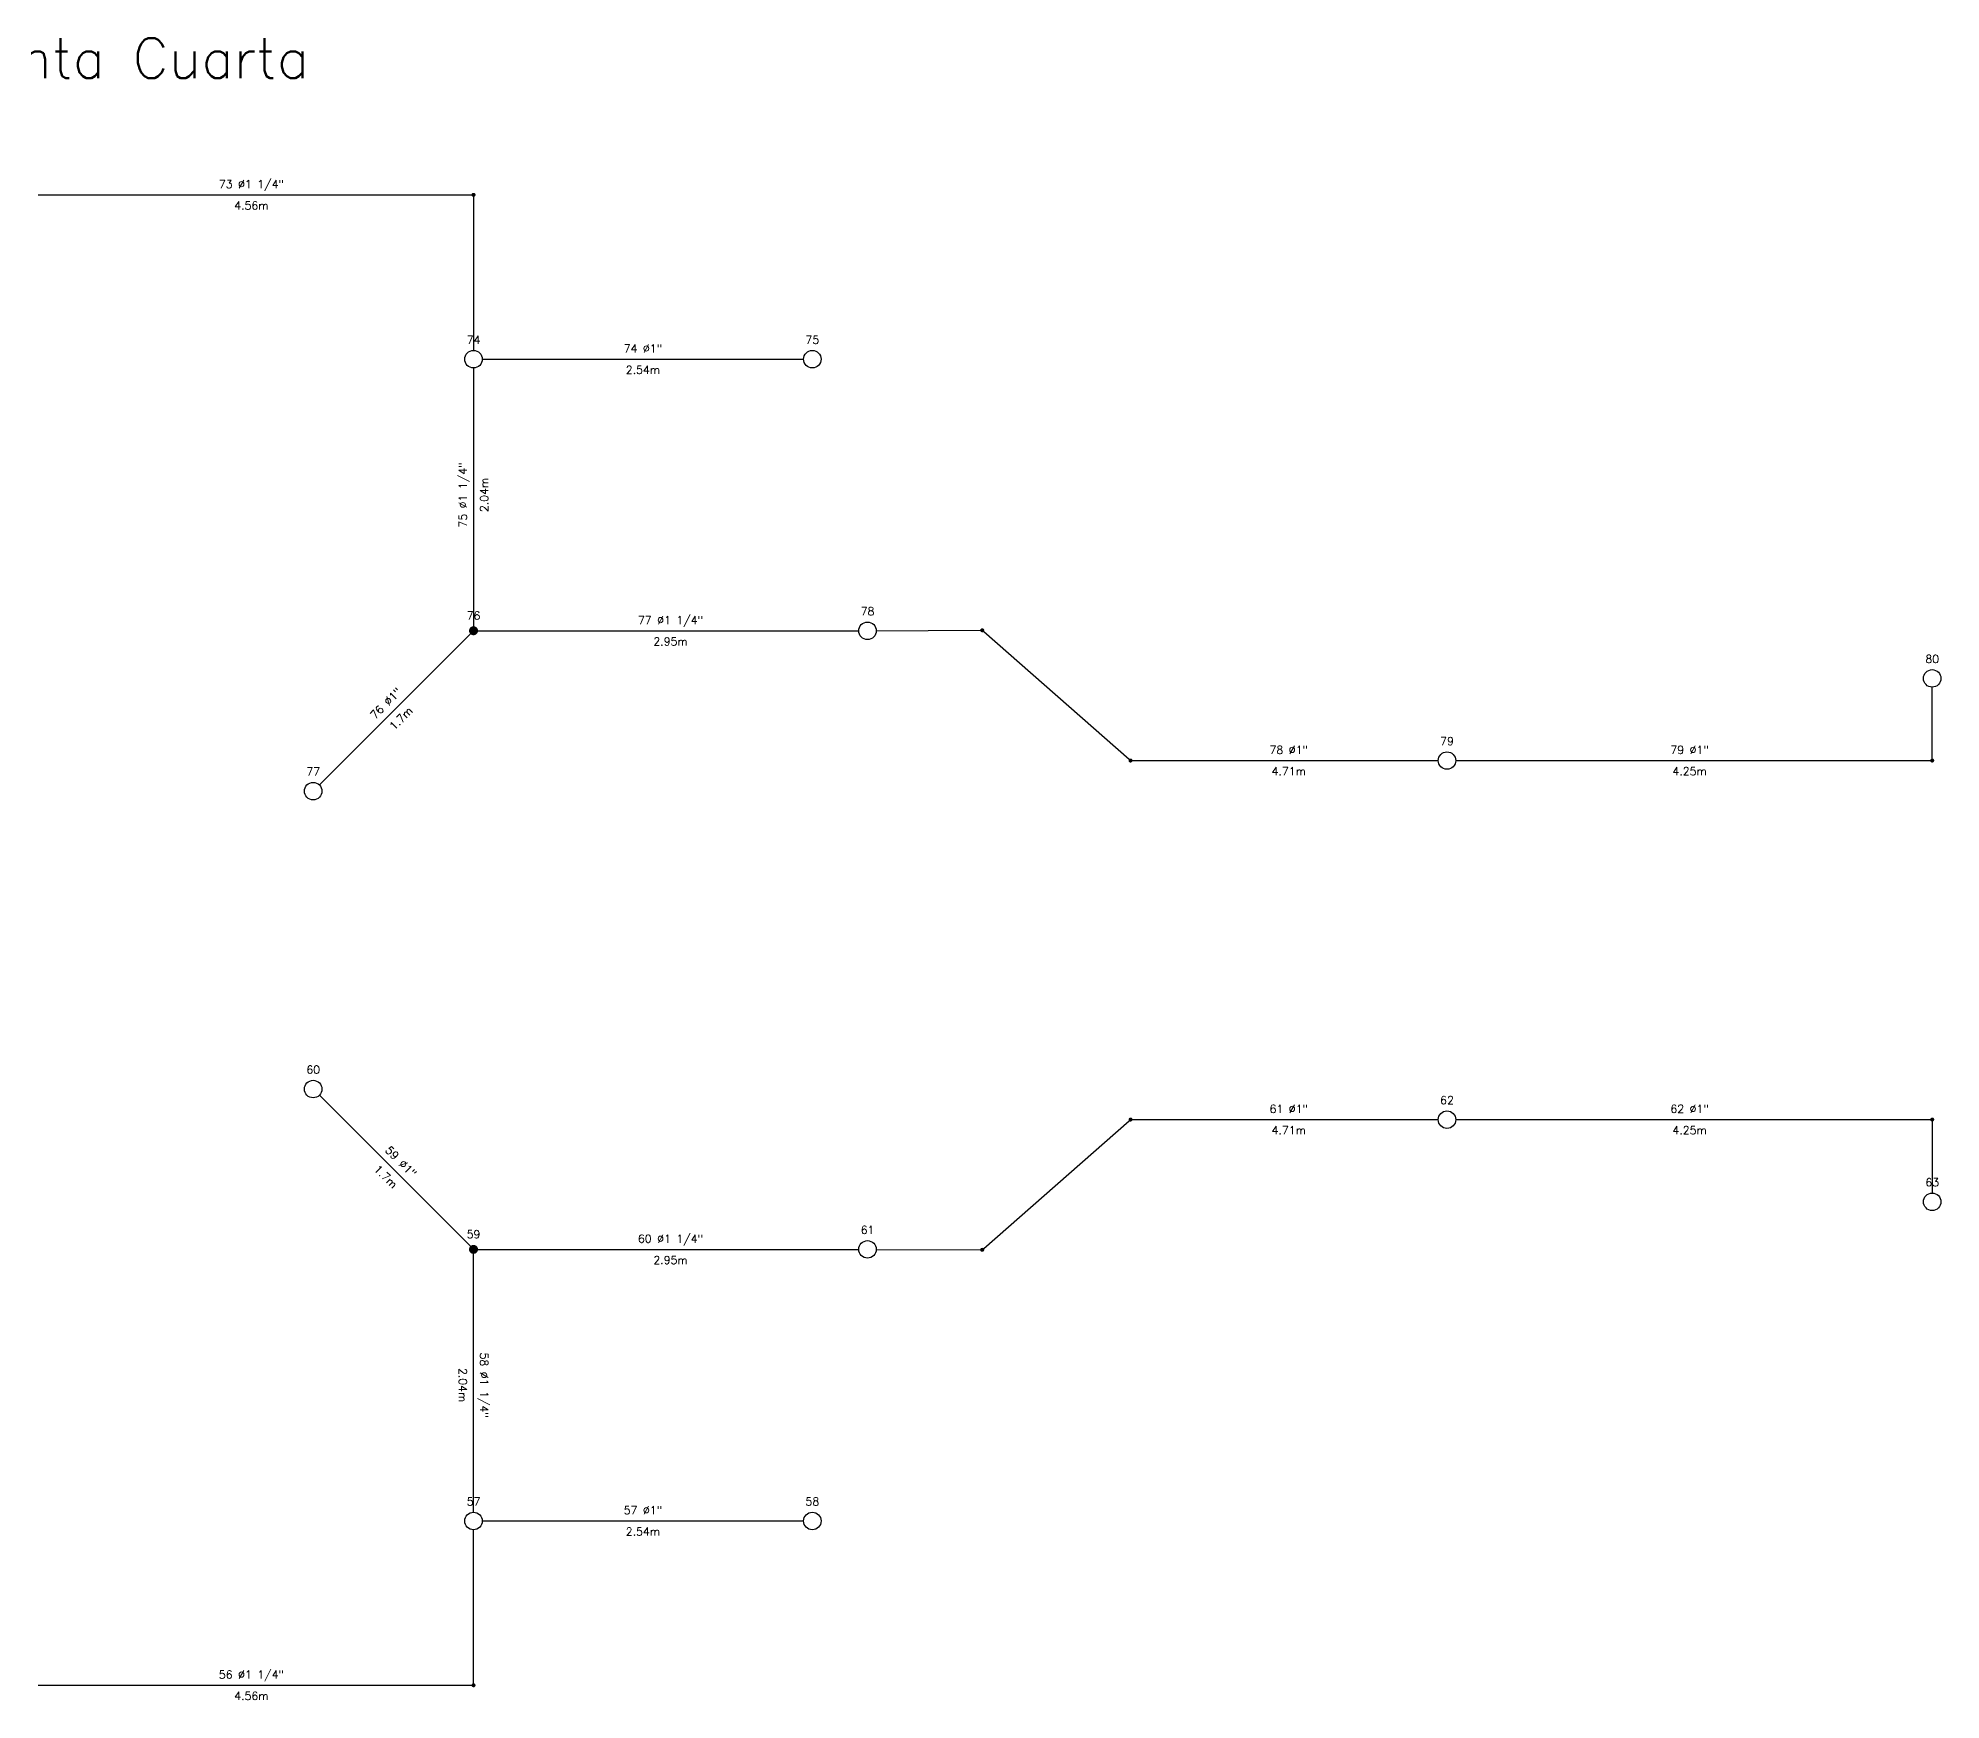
# Model space of a CAD drawing. Extents: x -4.3 to 30.7, y -1.3 to 87.7.
# Drawn here: x 16.36 to 30.63, y 29.79 to 42.25 of the extents above; entities that cross this region are included whole.
import ezdxf
from ezdxf.enums import TextEntityAlignment as Align

# ---------------------------------------------------------------- set-up
doc = ezdxf.new("R2010")
doc.units = 0
doc.header["$LTSCALE"] = 0.5
doc.layers.get('0').update_dxf_attribs({"linetype": 'CONTINUOUS'})
for name, color, linetype in [('TEXTO_NUDOS', 7, 'CONTINUOUS'), ('TEXTO_RAMAS', 7, 'CONTINUOUS'), ('UNIFILAR', 7, 'CONTINUOUS')]:
    doc.layers.add(name, color=color, linetype=linetype)
doc.styles.add('ROMANS', font='Romans', dxfattribs={"height": 2.5})

# ---------------------------------------------------------------- blocks, each defined once
blk = doc.blocks.new('NUDO_PASO_IPCI')
at = {"color": 0, "linetype": 'CONTINUOUS'}
for points in [[(-0.742494, 0.10584), (-0.749351, 0.031185), (-0.748721, -0.043781), (-0.749351, 0.031185)], [(-0.728219, 0.179437), (-0.742494, 0.10584), (-0.74061, -0.118309), (-0.748721, -0.043781)], [(-0.706667, 0.251241), (-0.728219, 0.179437), (-0.725099, -0.191656), (-0.74061, -0.118309)], [(-0.678054, 0.320535), (-0.706667, 0.251241), (-0.702343, -0.263087), (-0.725099, -0.191656)], [(-0.642667, 0.386626), (-0.678054, 0.320535), (-0.672569, -0.33189), (-0.702343, -0.263087)], [(-0.600858, 0.448854), (-0.642667, 0.386626), (-0.636075, -0.397377), (-0.672569, -0.33189)], [(-0.553045, 0.506597), (-0.600858, 0.448854), (-0.593226, -0.458893), (-0.636075, -0.397377)], [(-0.499707, 0.559279), (-0.553045, 0.506597), (-0.544449, -0.515825), (-0.593226, -0.458893)], [(-0.441376, 0.606372), (-0.499707, 0.559279), (-0.490233, -0.567602), (-0.544449, -0.515825)], [(-0.378635, 0.647407), (-0.441376, 0.606372), (-0.431118, -0.613708), (-0.490233, -0.567602)], [(-0.31211, 0.681973), (-0.378635, 0.647407), (-0.367696, -0.653682), (-0.431118, -0.613708)], [(-0.242467, 0.709725), (-0.31211, 0.681973), (-0.300599, -0.687124), (-0.367696, -0.653682)], [(-0.170402, 0.730386), (-0.242467, 0.709725), (-0.2305, -0.713702), (-0.300599, -0.687124)], [(-0.096633, 0.743749), (-0.170402, 0.730386), (-0.158097, -0.733148), (-0.2305, -0.713702)], [(-0.0219, 0.74968), (-0.096633, 0.743749), (-0.084114, -0.745268), (-0.158097, -0.733148)], [(0.053053, 0.748121), (-0.0219, 0.74968), (-0.009291, -0.749942), (-0.084114, -0.745268)], [(0.127475, 0.739087), (0.053053, 0.748121), (0.065624, -0.747123), (-0.009291, -0.749942)], [(0.200624, 0.722669), (0.127475, 0.739087), (0.139884, -0.736839), (0.065624, -0.747123)], [(0.271768, 0.699029), (0.200624, 0.722669), (0.212747, -0.719193), (0.139884, -0.736839)], [(0.340197, 0.668406), (0.271768, 0.699029), (0.283483, -0.694361), (0.212747, -0.719193)], [(0.405227, 0.631103), (0.340197, 0.668406), (0.351388, -0.662591), (0.283483, -0.694361)], [(0.466207, 0.587495), (0.405227, 0.631103), (0.415781, -0.624201), (0.351388, -0.662591)], [(0.52253, 0.538017), (0.466207, 0.587495), (0.47602, -0.579573), (0.415781, -0.624201)], [(0.573632, 0.483163), (0.52253, 0.538017), (0.531502, -0.529155), (0.47602, -0.579573)], [(0.619002, 0.423482), (0.573632, 0.483163), (0.581674, -0.47345), (0.531502, -0.529155)], [(0.658187, 0.359569), (0.619002, 0.423482), (0.626035, -0.413014), (0.581674, -0.47345)], [(0.690796, 0.292064), (0.658187, 0.359569), (0.66414, -0.348452), (0.626035, -0.413014)], [(0.716502, 0.22164), (0.690796, 0.292064), (0.695609, -0.280407), (0.66414, -0.348452)], [(0.73505, 0.149002), (0.716502, 0.22164), (0.720128, -0.209562), (0.695609, -0.280407)], [(0.746253, 0.074875), (0.73505, 0.149002), (0.737451, -0.136622), (0.720128, -0.209562)], [(0.75, 0), (0.746253, 0.074875), (0.747407, -0.062317), (0.737451, -0.136622)]]:
    blk.add_solid(points, dxfattribs=at)
blk = doc.blocks.new('NUDO_DERIVACION_IPCI')
at = {"color": 0, "linetype": 'CONTINUOUS'}
for points in [[(-0.742494, 0.10584), (-0.749351, 0.031185), (-0.748721, -0.043781), (-0.749351, 0.031185)], [(-0.728219, 0.179437), (-0.742494, 0.10584), (-0.74061, -0.118309), (-0.748721, -0.043781)], [(-0.706667, 0.251241), (-0.728219, 0.179437), (-0.725099, -0.191656), (-0.74061, -0.118309)], [(-0.678054, 0.320535), (-0.706667, 0.251241), (-0.702343, -0.263087), (-0.725099, -0.191656)], [(-0.642667, 0.386626), (-0.678054, 0.320535), (-0.672569, -0.33189), (-0.702343, -0.263087)], [(-0.600858, 0.448854), (-0.642667, 0.386626), (-0.636075, -0.397377), (-0.672569, -0.33189)], [(-0.553045, 0.506597), (-0.600858, 0.448854), (-0.593226, -0.458893), (-0.636075, -0.397377)], [(-0.499707, 0.559279), (-0.553045, 0.506597), (-0.544449, -0.515825), (-0.593226, -0.458893)], [(-0.441376, 0.606372), (-0.499707, 0.559279), (-0.490233, -0.567602), (-0.544449, -0.515825)], [(-0.378635, 0.647407), (-0.441376, 0.606372), (-0.431118, -0.613708), (-0.490233, -0.567602)], [(-0.31211, 0.681973), (-0.378635, 0.647407), (-0.367696, -0.653682), (-0.431118, -0.613708)], [(-0.242467, 0.709725), (-0.31211, 0.681973), (-0.300599, -0.687124), (-0.367696, -0.653682)], [(-0.170402, 0.730386), (-0.242467, 0.709725), (-0.2305, -0.713702), (-0.300599, -0.687124)], [(-0.096633, 0.743749), (-0.170402, 0.730386), (-0.158097, -0.733148), (-0.2305, -0.713702)], [(-0.0219, 0.74968), (-0.096633, 0.743749), (-0.084114, -0.745268), (-0.158097, -0.733148)], [(0.053053, 0.748121), (-0.0219, 0.74968), (-0.009291, -0.749942), (-0.084114, -0.745268)], [(0.127475, 0.739087), (0.053053, 0.748121), (0.065624, -0.747123), (-0.009291, -0.749942)], [(0.200624, 0.722669), (0.127475, 0.739087), (0.139884, -0.736839), (0.065624, -0.747123)], [(0.271768, 0.699029), (0.200624, 0.722669), (0.212747, -0.719193), (0.139884, -0.736839)], [(0.340197, 0.668406), (0.271768, 0.699029), (0.283483, -0.694361), (0.212747, -0.719193)], [(0.405227, 0.631103), (0.340197, 0.668406), (0.351388, -0.662591), (0.283483, -0.694361)], [(0.466207, 0.587495), (0.405227, 0.631103), (0.415781, -0.624201), (0.351388, -0.662591)], [(0.52253, 0.538017), (0.466207, 0.587495), (0.47602, -0.579573), (0.415781, -0.624201)], [(0.573632, 0.483163), (0.52253, 0.538017), (0.531502, -0.529155), (0.47602, -0.579573)], [(0.619002, 0.423482), (0.573632, 0.483163), (0.581674, -0.47345), (0.531502, -0.529155)], [(0.658187, 0.359569), (0.619002, 0.423482), (0.626035, -0.413014), (0.581674, -0.47345)], [(0.690796, 0.292064), (0.658187, 0.359569), (0.66414, -0.348452), (0.626035, -0.413014)], [(0.716502, 0.22164), (0.690796, 0.292064), (0.695609, -0.280407), (0.66414, -0.348452)], [(0.73505, 0.149002), (0.716502, 0.22164), (0.720128, -0.209562), (0.695609, -0.280407)], [(0.746253, 0.074875), (0.73505, 0.149002), (0.737451, -0.136622), (0.720128, -0.209562)], [(0.75, 0), (0.746253, 0.074875), (0.747407, -0.062317), (0.737451, -0.136622)]]:
    blk.add_solid(points, dxfattribs=at)
blk = doc.blocks.new('ROCIADOR_AUTOMATICO_IPCI')
at = {"color": 0, "linetype": 'CONTINUOUS'}
blk.add_circle((-0.004736, -0.005671), 1.5, dxfattribs=at)

msp = doc.modelspace()

# ---------------------------------------------------------------- linework, layer by layer
at = {"layer": 'UNIFILAR', "color": 94, "linetype": 'CONTINUOUS'}
for p, q in [((16.361914, 41.073043, 2.5), (19.612012, 41.073043, 2.5)), ((19.627012, 41.058043, 2.5), (19.627034, 39.906398, 2.5)), ((19.69266, 39.840773, 2.5), (22.10141, 39.840773, 2.5)), ((19.627029, 39.775148, 2.5), (19.626854, 37.838345, 2.5)), ((19.602986, 37.78073, 2.5), (18.471173, 36.648917, 2.5)), ((19.660601, 37.804595, 2.5), (22.515475, 37.804595, 2.5)), ((22.646725, 37.804854, 2.5), (23.426094, 37.807937, 2.5)), ((23.452364, 37.798098, 2.5), (24.54183, 36.841247, 2.5)), ((30.564006, 36.846349, 2.5), (30.564006, 37.381785, 2.5)), ((24.5681, 36.831349, 2.5), (26.860434, 36.831349, 2.5)), ((26.991684, 36.831349, 2.5), (30.549006, 36.831349, 2.5)), ((19.602986, 33.189977, 2.5), (18.471173, 34.32179, 2.5)), ((23.452364, 33.172608, 2.5), (24.54183, 34.12946, 2.5)), ((24.5681, 34.139358, 2.5), (26.860434, 34.139358, 2.5)), ((26.991684, 34.139358, 2.5), (30.549006, 34.139358, 2.5)), ((30.564006, 34.124358, 2.5), (30.564006, 33.588922, 2.5)), ((19.627029, 31.195559, 2.5), (19.626854, 33.132362, 2.5)), ((19.660601, 33.166112, 2.5), (22.515475, 33.166112, 2.5)), ((22.646725, 33.165852, 2.5), (23.426094, 33.162769, 2.5)), ((19.69266, 31.129934, 2.5), (22.10141, 31.129934, 2.5)), ((19.627012, 29.912663, 2.5), (19.627034, 31.064309, 2.5)), ((16.361914, 29.897663, 2.5), (19.612012, 29.897663, 2.5))]:
    msp.add_line(p, q, dxfattribs=at)

# ---------------------------------------------------------------- block references
for name, p, xscale, yscale in [('NUDO_PASO_IPCI', (19.627012, 41.073043, 2.5), 0.02, 0.02), ('ROCIADOR_AUTOMATICO_IPCI', (19.627035, 39.840773, 2.5), 0.04375, 0.04375), ('ROCIADOR_AUTOMATICO_IPCI', (22.167035, 39.840773, 2.5), 0.04375, 0.04375), ('NUDO_DERIVACION_IPCI', (19.626851, 37.804595, 2.5), 0.045, 0.045), ('ROCIADOR_AUTOMATICO_IPCI', (22.5811, 37.804595, 2.5), 0.04375, 0.04375), ('NUDO_PASO_IPCI', (23.441094, 37.807997, 2.5), 0.02, 0.02), ('ROCIADOR_AUTOMATICO_IPCI', (30.564006, 37.44741, 2.5), 0.04375, 0.04375), ('NUDO_PASO_IPCI', (24.5531, 36.831349, 2.5), 0.02, 0.02), ('ROCIADOR_AUTOMATICO_IPCI', (26.926059, 36.831349, 2.5), 0.04375, 0.04375), ('NUDO_PASO_IPCI', (30.564006, 36.831349, 2.5), 0.02, 0.02), ('ROCIADOR_AUTOMATICO_IPCI', (18.424769, 36.602513, 2.5), 0.04375, 0.04375), ('ROCIADOR_AUTOMATICO_IPCI', (18.424769, 34.368193, 2.5), 0.04375, 0.04375), ('NUDO_PASO_IPCI', (24.5531, 34.139358, 2.5), 0.02, 0.02), ('ROCIADOR_AUTOMATICO_IPCI', (26.926059, 34.139358, 2.5), 0.04375, 0.04375), ('NUDO_PASO_IPCI', (30.564006, 34.139358, 2.5), 0.02, 0.02), ('ROCIADOR_AUTOMATICO_IPCI', (30.564006, 33.523297, 2.5), 0.04375, 0.04375), ('NUDO_DERIVACION_IPCI', (19.626851, 33.166112, 2.5), 0.045, 0.045), ('ROCIADOR_AUTOMATICO_IPCI', (22.5811, 33.166112, 2.5), 0.04375, 0.04375), ('NUDO_PASO_IPCI', (23.441094, 33.16271, 2.5), 0.02, 0.02), ('ROCIADOR_AUTOMATICO_IPCI', (19.627035, 31.129934, 2.5), 0.04375, 0.04375), ('ROCIADOR_AUTOMATICO_IPCI', (22.167035, 31.129934, 2.5), 0.04375, 0.04375), ('NUDO_PASO_IPCI', (19.627012, 29.897663, 2.5), 0.02, 0.02)]:
    msp.add_blockref(name, p, dxfattribs=dict(at, xscale=xscale, yscale=yscale))

# ---------------------------------------------------------------- texts
at = {"color": 7, "linetype": 'CONTINUOUS', "style": 'ROMANS'}
msp.add_text('Planta Cuarta', height=0.3, dxfattribs=at).set_placement((17, 42.248633), align=Align.TOP_CENTER)
at = {"layer": 'TEXTO_NUDOS', "color": 94, "linetype": 'CONTINUOUS', "style": 'ROMANS'}
for s, p in [('74', (19.627035, 39.956398, 2.5)), ('75', (22.167035, 39.956398, 2.5)), ('78', (22.5811, 37.92022, 2.5)), ('76', (19.626851, 37.888345, 2.5)), ('80', (30.564006, 37.563035, 2.5)), ('79', (26.926059, 36.946974, 2.5)), ('77', (18.424769, 36.718138, 2.5)), ('60', (18.424769, 34.483818, 2.5)), ('62', (26.926059, 34.254983, 2.5)), ('63', (30.564006, 33.638922, 2.5)), ('59', (19.626851, 33.249862, 2.5)), ('61', (22.5811, 33.281737, 2.5)), ('57', (19.627035, 31.245559, 2.5)), ('58', (22.167035, 31.245559, 2.5))]:
    msp.add_text(s, height=0.06, dxfattribs=at).set_placement(p, align=Align.CENTER)
at = {"layer": 'TEXTO_RAMAS', "color": 94, "linetype": 'CONTINUOUS', "style": 'ROMANS'}
for s, p in [('73 Ø1 1/4"', (17.96165, 41.123043, 2.5)), ('74 Ø1"', (20.897035, 39.890773, 2.5)), ('77 Ø1 1/4"', (21.103975, 37.854595, 2.5)), ('78 Ø1"', (25.739579, 36.881349, 2.5)), ('79 Ø1"', (28.745032, 36.881349, 2.5)), ('61 Ø1"', (25.739579, 34.189358, 2.5)), ('62 Ø1"', (28.745032, 34.189358, 2.5)), ('57 Ø1"', (20.897035, 31.179934, 2.5)), ('56 Ø1 1/4"', (17.96165, 29.947663, 2.5))]:
    msp.add_text(s, height=0.06, dxfattribs=at).set_placement(p, align=Align.CENTER)
for s, p in [('4.56m', (17.96165, 41.023043, 2.5)), ('2.54m', (20.897035, 39.790773, 2.5)), ('2.95m', (21.103975, 37.754595, 2.5)), ('4.71m', (25.739579, 36.781349, 2.5)), ('4.25m', (28.745032, 36.781349, 2.5)), ('4.71m', (25.739579, 34.089358, 2.5)), ('4.25m', (28.745032, 34.089358, 2.5)), ('2.95m', (21.103975, 33.116112, 2.5)), ('2.54m', (20.897035, 31.079934, 2.5)), ('4.56m', (17.96165, 29.847663, 2.5))]:
    msp.add_text(s, height=0.06, dxfattribs=at).set_placement(p, align=Align.TOP_CENTER)
for s, rotation, p in [('75 Ø1 1/4"', 89.994817, (19.576943, 38.822688, 2.5)), ('76 Ø1"', 45, (18.990455, 37.238909, 2.5)), ('59 Ø1"', 315, (19.061165, 33.802508, 2.5)), ('60 Ø1 1/4"', 360, (21.103975, 33.216112, 2.5)), ('58 Ø1 1/4"', 270.005183, (19.676943, 32.148027, 2.5))]:
    msp.add_text(s, height=0.06, rotation=rotation, dxfattribs=at).set_placement(p, align=Align.CENTER)
for s, rotation, p in [('2.04m', 89.994817, (19.676943, 38.822679, 2.5)), ('1.7m', 45, (19.061165, 37.168199, 2.5)), ('1.7m', 315, (18.990455, 33.731797, 2.5)), ('2.04m', 270.005183, (19.576943, 32.148018, 2.5))]:
    msp.add_text(s, height=0.06, rotation=rotation, dxfattribs=at).set_placement(p, align=Align.TOP_CENTER)

doc.saveas('drawing.dxf')
